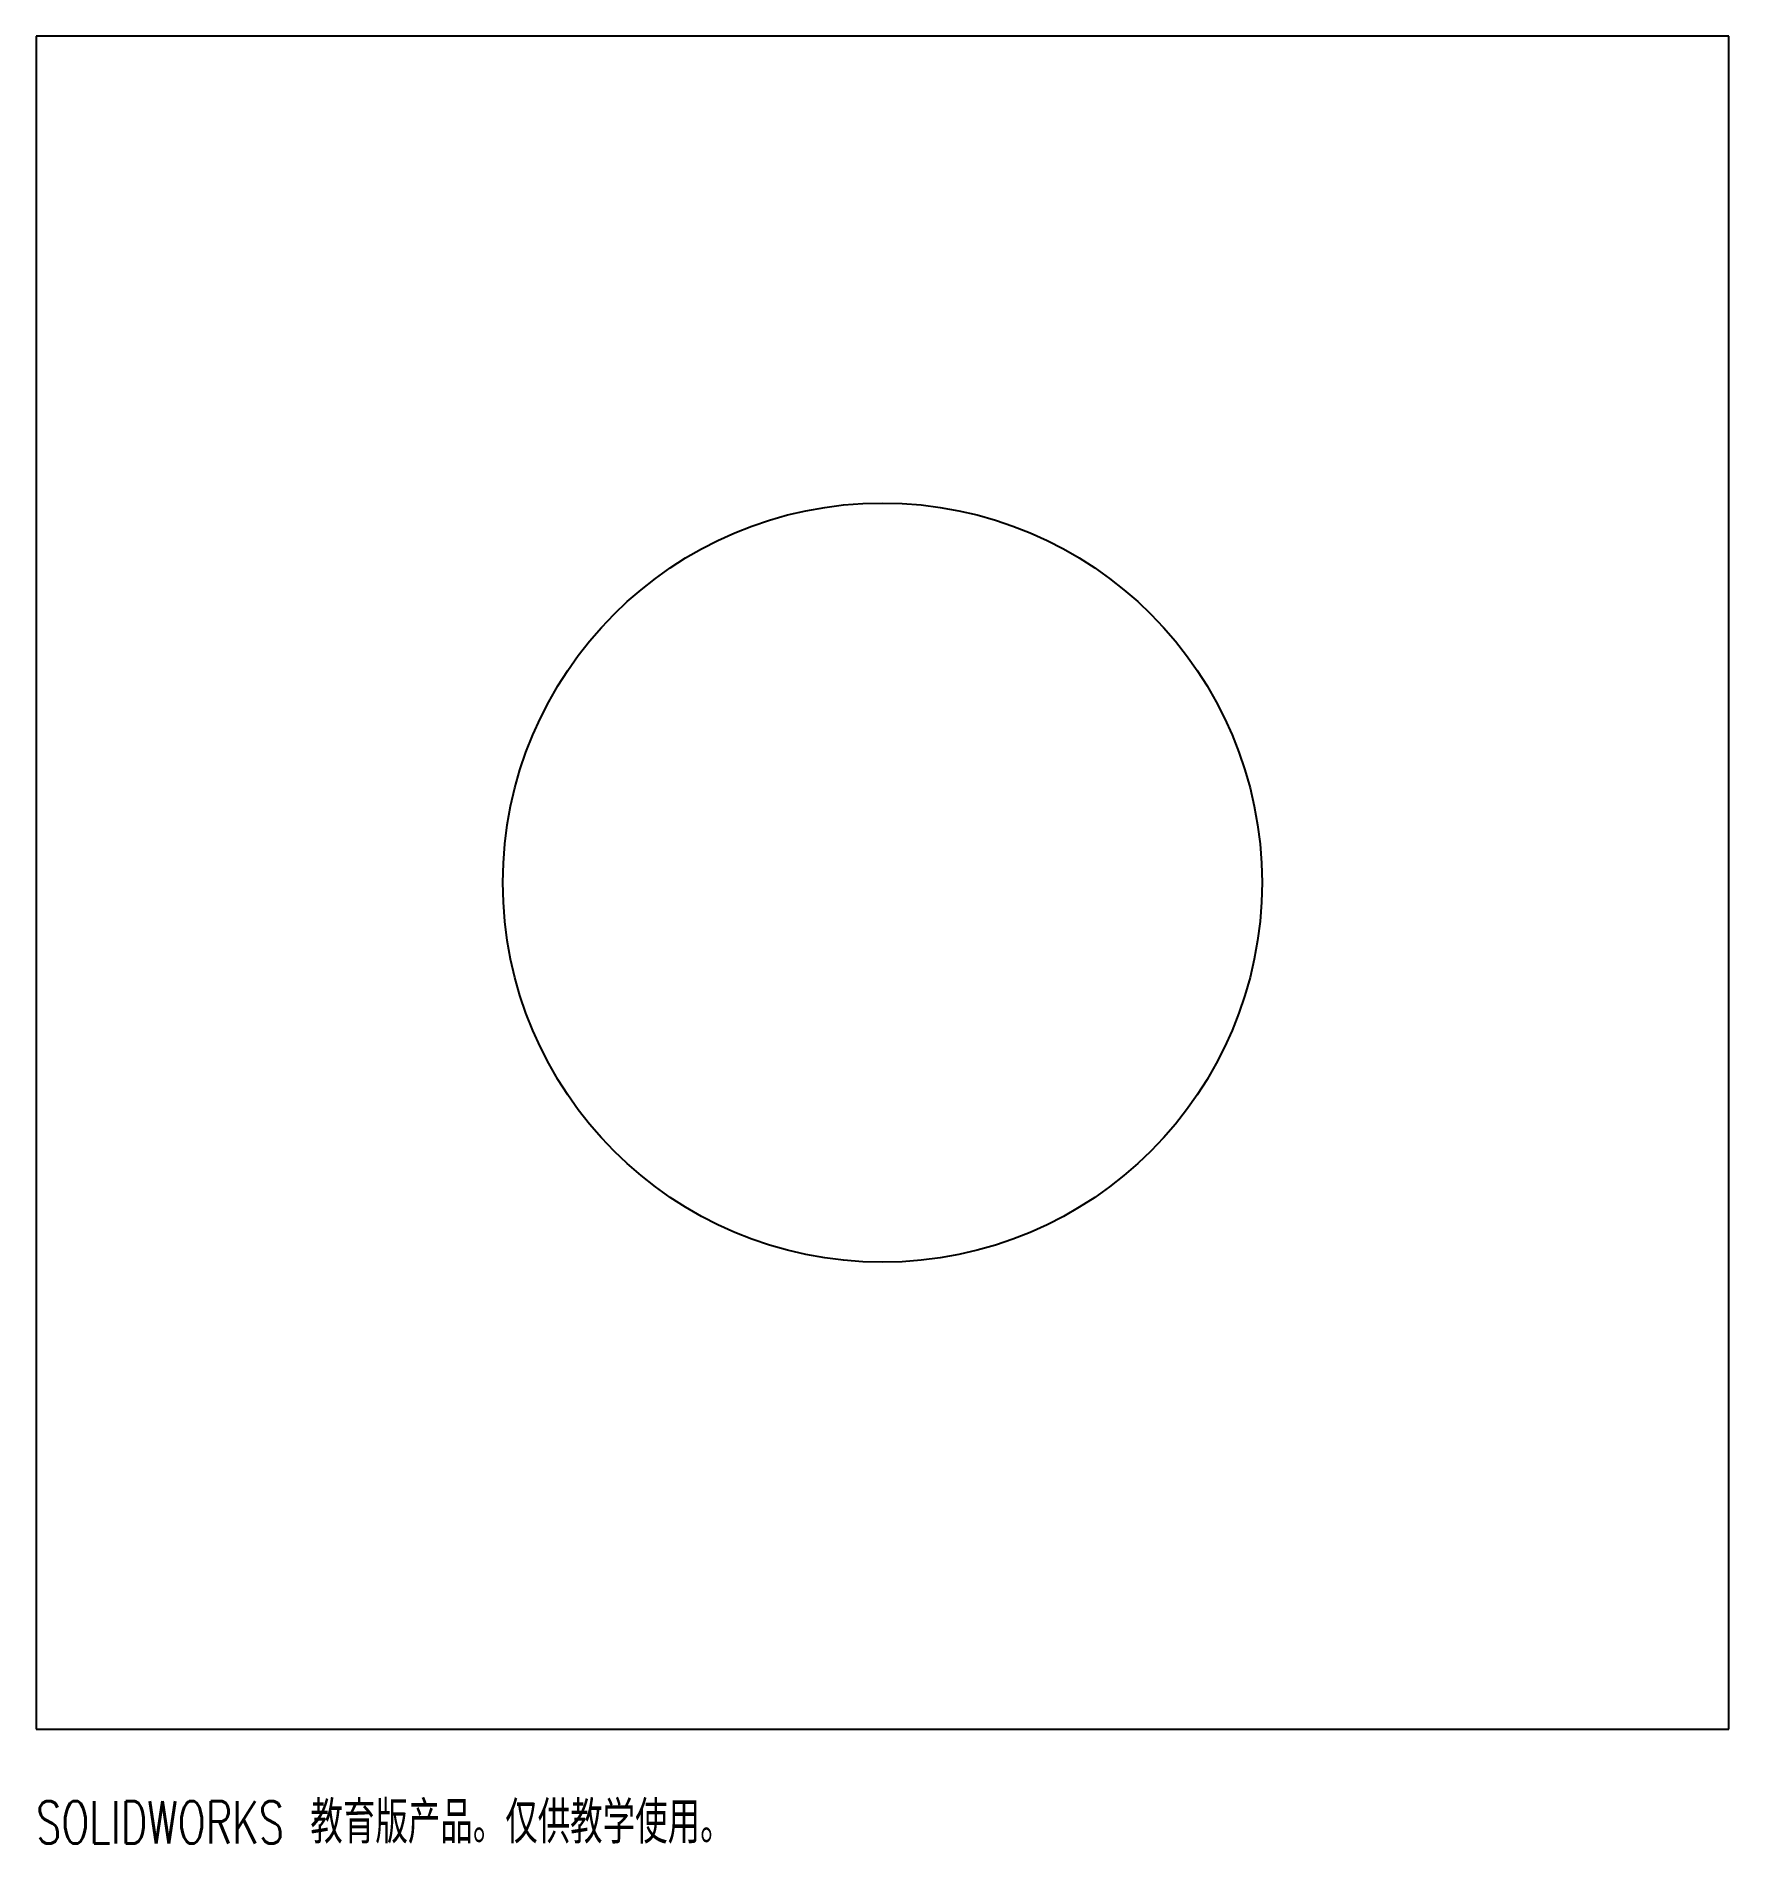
# Model space of a CAD drawing. Header units: millimetres. Extents: x -91 to 103, y -142 to 65.
import ezdxf

# ---------------------------------------------------------------- set-up
doc = ezdxf.new("R2010")
doc.units = ezdxf.units.MM
doc.styles.add('SLDTEXTSTYLE0', font='TXT', dxfattribs={"width": 0.7, "bigfont": 'bigfont'})

msp = doc.modelspace()

# ---------------------------------------------------------------- linework, layer by layer
at = {"color": 7, "linetype": 'Continuous', "lineweight": 25}
for p, q in [((103.33, 65), (-90.67, 65)), ((-90.67, 65), (-90.67, -129)), ((103.33, -129), (103.33, 65)), ((-90.67, -129), (103.33, -129))]:
    msp.add_line(p, q, dxfattribs=at)
msp.add_circle((6.33, -32), 43.5, dxfattribs=at)

# ---------------------------------------------------------------- texts
at = {"color": 7, "linetype": 'Continuous', "insert": (-90.67, -137.27), "char_height": 4.8336, "attachment_point": 1, "style": 'SLDTEXTSTYLE0'}
msp.add_mtext('SOLIDWORKS 教育版产品。仅供教学使用。', dxfattribs=at)

doc.saveas('drawing.dxf')
